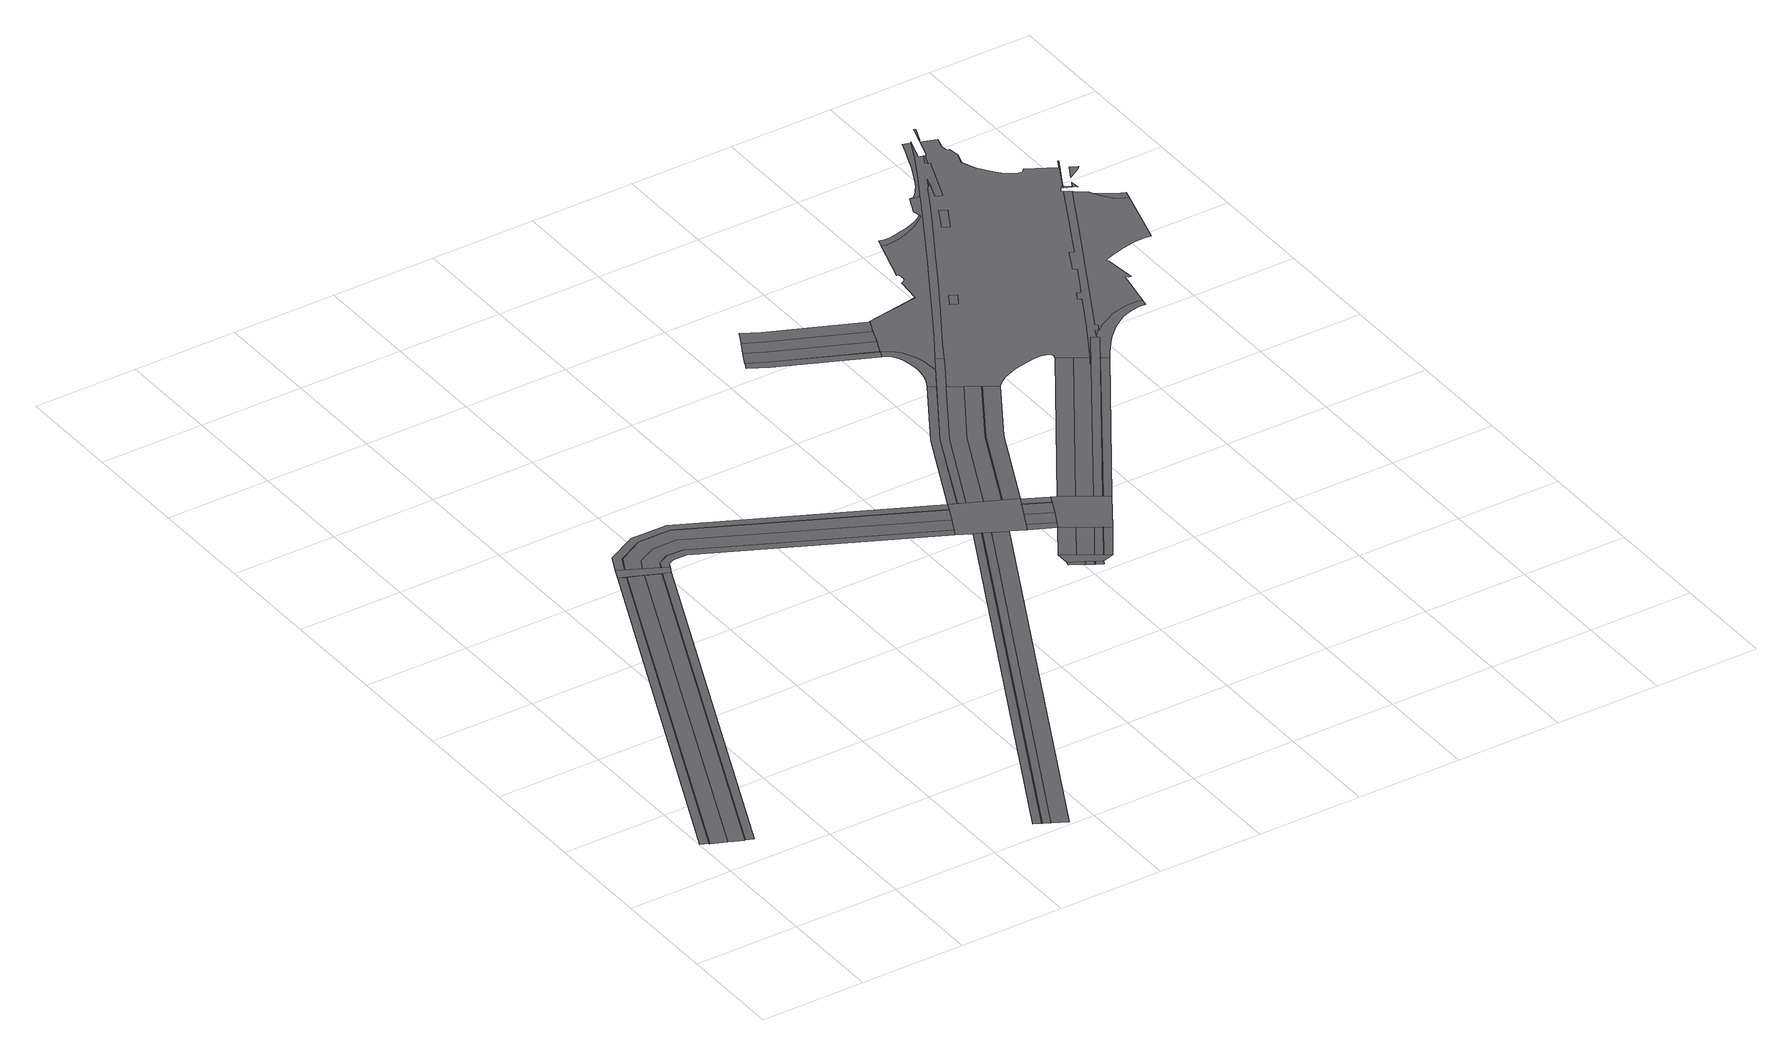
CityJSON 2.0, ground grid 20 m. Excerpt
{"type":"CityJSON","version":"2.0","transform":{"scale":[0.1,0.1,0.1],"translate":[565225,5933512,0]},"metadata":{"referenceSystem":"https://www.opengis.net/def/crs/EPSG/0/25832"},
"CityObjects":{
"road1":{"type":"Road","attributes":{"class":"transportation","function":"road","name":"Herrlichkeit","_createdBy":"webcityeditor","_createdAt":"2026-07-18T00:00:00.000Z","_osmWayIds":["166506063"],"_osm2streetsLaneCount":6,"_highwayType":"residential","_osmTags":{"highway":"residential","name":"Herrlichkeit","layer":"0"},"_verticalProfile":{"placement":"surface","source":"osm_tags","elevationM":0,"osmLayer":0}},"geometry":[{"type":"MultiSurface","lod":"2","boundaries":[[[0,1,2,3]],[[4,5,1,0]],[[6,7,5,4]],[[8,9,7,6]],[[10,11,9,8]],[[12,13,11,10]]],"semantics":{"surfaces":[{"type":"TrafficArea","function":"sidewalk","trafficDirection":"backward","transportationUsage":"sidewalk","surfaceMaterial":"asphalt","maxspeed":50,"verticalPlacement":"surface","roadElevation":0,"source":"osm2streets","sourceType":"Sidewalk","sourceSurfaceIndex":0,"osm2streetsLaneIndex":0,"osmWayIds":["166506063"],"allowedModes":["pedestrian"]},{"type":"AuxiliaryTrafficArea","function":"median","trafficDirection":"backward","transportationUsage":"median","surfaceMaterial":"asphalt","maxspeed":50,"verticalPlacement":"surface","roadElevation":0,"source":"osm2streets","sourceType":"Buffer(Curb)","sourceSurfaceIndex":1,"osm2streetsLaneIndex":1,"osmWayIds":["166506063"],"osm2streetsPropertiesJson":"{\"allowed_turns\":[],\"direction\":\"Backward\",\"index\":1,\"layer\":0,\"osm_way_ids\":[166506063],\"road\":813,\"speed_limit\":\"Some(Speed(13.8889))\",\"type\":\"Buffer(Curb)\",\"width\":0.1}"},{"type":"TrafficArea","function":"driving_lane","trafficDirection":"backward","transportationUsage":"car_lane","surfaceMaterial":"asphalt","maxspeed":50,"verticalPlacement":"surface","roadElevation":0,"source":"osm2streets","sourceType":"Driving","sourceSurfaceIndex":2,"osm2streetsLaneIndex":2,"osmWayIds":["166506063"],"allowedModes":["car"]},{"type":"TrafficArea","function":"driving_lane","trafficDirection":"forward","transportationUsage":"car_lane","surfaceMaterial":"asphalt","maxspeed":50,"verticalPlacement":"surface","roadElevation":0,"source":"osm2streets","sourceType":"Driving","sourceSurfaceIndex":3,"osm2streetsLaneIndex":3,"osmWayIds":["166506063"],"allowedModes":["car"]},{"type":"AuxiliaryTrafficArea","function":"median","trafficDirection":"forward","transportationUsage":"median","surfaceMaterial":"asphalt","maxspeed":50,"verticalPlacement":"surface","roadElevation":0,"source":"osm2streets","sourceType":"Buffer(Curb)","sourceSurfaceIndex":4,"osm2streetsLaneIndex":4,"osmWayIds":["166506063"],"osm2streetsPropertiesJson":"{\"allowed_turns\":[],\"direction\":\"Forward\",\"index\":4,\"layer\":0,\"osm_way_ids\":[166506063],\"road\":813,\"speed_limit\":\"Some(Speed(13.8889))\",\"type\":\"Buffer(Curb)\",\"width\":0.1}"},{"type":"TrafficArea","function":"sidewalk","trafficDirection":"forward","transportationUsage":"sidewalk","surfaceMaterial":"asphalt","maxspeed":50,"verticalPlacement":"surface","roadElevation":0,"source":"osm2streets","sourceType":"Sidewalk","sourceSurfaceIndex":5,"osm2streetsLaneIndex":5,"osmWayIds":["166506063"],"allowedModes":["pedestrian"]}],"values":[0,1,2,3,4,5]}}]},
"road2":{"type":"Road","attributes":{"class":"transportation","name":"Intersection 803","_createdBy":"webcityeditor","_createdAt":"2026-07-18T00:00:00.000Z","_connectedOsm2streetsRoadIds":["814","813"],"_osmNodeIds":["1779483151"],"_intersectionControl":"Signed","_verticalProfile":{"placement":"surface","source":"osm_tags","elevationM":0,"osmLayer":0}},"geometry":[{"type":"MultiSurface","lod":"2","boundaries":[[[13,14,15,2]]],"semantics":{"surfaces":[{"type":"TrafficArea","function":"intersection","transportationUsage":"intersection","surfaceMaterial":"asphalt","source":"osm2streets","sourceType":"Intersection","connectedRoadIds":["814","813"],"osmNodeIds":["1779483151"]}],"values":[0]}}]},
"road3":{"type":"Road","attributes":{"class":"transportation","function":"road","name":"Rödingsmarkt","_createdBy":"webcityeditor","_createdAt":"2026-07-18T00:00:00.000Z","_osmWayIds":["32981087"],"_osm2streetsLaneCount":4,"_highwayType":"secondary","_osmTags":{"highway":"secondary","name":"Rödingsmarkt","layer":"0"},"_verticalProfile":{"placement":"surface","source":"osm_tags","elevationM":0,"osmLayer":0}},"geometry":[{"type":"MultiSurface","lod":"2","boundaries":[[[16,17,18,19]],[[20,21,17,16]],[[22,23,21,20]],[[24,25,23,22]]],"semantics":{"surfaces":[{"type":"TrafficArea","function":"driving_lane","trafficDirection":"forward","transportationUsage":"car_lane","surfaceMaterial":"asphalt","maxspeed":50,"verticalPlacement":"surface","roadElevation":0,"source":"osm2streets","sourceType":"Driving","sourceSurfaceIndex":0,"osm2streetsLaneIndex":0,"osmWayIds":["32981087"],"allowedModes":["car"]},{"type":"TrafficArea","function":"bike_lane","trafficDirection":"forward","transportationUsage":"bike_lane","surfaceMaterial":"asphalt","maxspeed":50,"verticalPlacement":"surface","roadElevation":0,"source":"osm2streets","sourceType":"Biking","sourceSurfaceIndex":1,"osm2streetsLaneIndex":1,"osmWayIds":["32981087"],"allowedModes":["bicycle"]},{"type":"AuxiliaryTrafficArea","function":"median","trafficDirection":"forward","transportationUsage":"median","surfaceMaterial":"asphalt","maxspeed":50,"verticalPlacement":"surface","roadElevation":0,"source":"osm2streets","sourceType":"Buffer(Curb)","sourceSurfaceIndex":2,"osm2streetsLaneIndex":2,"osmWayIds":["32981087"],"osm2streetsPropertiesJson":"{\"allowed_turns\":[],\"direction\":\"Forward\",\"index\":2,\"layer\":0,\"osm_way_ids\":[32981087],\"road\":422,\"speed_limit\":\"Some(Speed(13.8889))\",\"type\":\"Buffer(Curb)\",\"width\":0.1}"},{"type":"TrafficArea","function":"sidewalk","trafficDirection":"forward","transportationUsage":"sidewalk","surfaceMaterial":"paving_stones","maxspeed":50,"verticalPlacement":"surface","roadElevation":0,"source":"osm2streets","sourceType":"Sidewalk","sourceSurfaceIndex":3,"osm2streetsLaneIndex":3,"osmWayIds":["32981087"],"allowedModes":["pedestrian"]}],"values":[0,1,2,3]}}]},
"road4":{"type":"Road","attributes":{"class":"transportation","function":"road","name":"Herrlichkeit","_createdBy":"webcityeditor","_createdAt":"2026-07-18T00:00:00.000Z","_osmWayIds":["166506065"],"_osm2streetsLaneCount":6,"_highwayType":"residential","_osmTags":{"highway":"residential","name":"Herrlichkeit","layer":"0"},"_verticalProfile":{"placement":"surface","source":"osm_tags","elevationM":0,"osmLayer":0}},"geometry":[{"type":"MultiSurface","lod":"2","boundaries":[[[26,27,28,29,30,31,32,33,34,15]],[[35,36,37,38,39,30,29,28,27,26]],[[40,41,42,43,44,39,38,37,36,35]],[[45,46,47,48,49,44,43,42,41,40]],[[50,46,51,52,53,49,48,47,46,45]],[[14,54,55,56,57,53,52,51,46,50]]],"semantics":{"surfaces":[{"type":"TrafficArea","function":"sidewalk","trafficDirection":"backward","transportationUsage":"sidewalk","surfaceMaterial":"paving_stones","maxspeed":50,"verticalPlacement":"surface","roadElevation":0,"source":"osm2streets","sourceType":"Sidewalk","sourceSurfaceIndex":0,"osm2streetsLaneIndex":0,"osmWayIds":["166506065"],"allowedModes":["pedestrian"]},{"type":"AuxiliaryTrafficArea","function":"median","trafficDirection":"backward","transportationUsage":"median","surfaceMaterial":"asphalt","maxspeed":50,"verticalPlacement":"surface","roadElevation":0,"source":"osm2streets","sourceType":"Buffer(Curb)","sourceSurfaceIndex":1,"osm2streetsLaneIndex":1,"osmWayIds":["166506065"],"osm2streetsPropertiesJson":"{\"allowed_turns\":[],\"direction\":\"Backward\",\"index\":1,\"layer\":0,\"osm_way_ids\":[166506065],\"road\":814,\"speed_limit\":\"Some(Speed(13.8889))\",\"type\":\"Buffer(Curb)\",\"width\":0.1}"},{"type":"TrafficArea","function":"driving_lane","trafficDirection":"backward","transportationUsage":"car_lane","surfaceMaterial":"asphalt","maxspeed":50,"verticalPlacement":"surface","roadElevation":0,"source":"osm2streets","sourceType":"Driving","sourceSurfaceIndex":2,"osm2streetsLaneIndex":2,"osmWayIds":["166506065"],"allowedModes":["car"]},{"type":"TrafficArea","function":"driving_lane","trafficDirection":"forward","transportationUsage":"car_lane","surfaceMaterial":"asphalt","maxspeed":50,"verticalPlacement":"surface","roadElevation":0,"source":"osm2streets","sourceType":"Driving","sourceSurfaceIndex":3,"osm2streetsLaneIndex":3,"osmWayIds":["166506065"],"allowedModes":["car"]},{"type":"AuxiliaryTrafficArea","function":"median","trafficDirection":"forward","transportationUsage":"median","surfaceMaterial":"asphalt","maxspeed":50,"verticalPlacement":"surface","roadElevation":0,"source":"osm2streets","sourceType":"Buffer(Curb)","sourceSurfaceIndex":4,"osm2streetsLaneIndex":4,"osmWayIds":["166506065"],"osm2streetsPropertiesJson":"{\"allowed_turns\":[],\"direction\":\"Forward\",\"index\":4,\"layer\":0,\"osm_way_ids\":[166506065],\"road\":814,\"speed_limit\":\"Some(Speed(13.8889))\",\"type\":\"Buffer(Curb)\",\"width\":0.1}"},{"type":"TrafficArea","function":"sidewalk","trafficDirection":"forward","transportationUsage":"sidewalk","surfaceMaterial":"paving_stones","maxspeed":50,"verticalPlacement":"surface","roadElevation":0,"source":"osm2streets","sourceType":"Sidewalk","sourceSurfaceIndex":5,"osm2streetsLaneIndex":5,"osmWayIds":["166506065"],"allowedModes":["pedestrian"]}],"values":[0,1,2,3,4,5]}}]},
"road5":{"type":"Road","attributes":{"class":"transportation","function":"road","name":"Rödingsmarkt","_createdBy":"webcityeditor","_createdAt":"2026-07-18T00:00:00.000Z","_osmWayIds":["695691349"],"_osm2streetsLaneCount":4,"_highwayType":"secondary","_osmTags":{"highway":"secondary","name":"Rödingsmarkt","layer":"0"},"_verticalProfile":{"placement":"surface","source":"osm_tags","elevationM":0,"osmLayer":0}},"geometry":[{"type":"MultiSurface","lod":"2","boundaries":[[[58,59,60,61]],[[62,63,59,58]],[[64,65,63,62]],[[66,67,65,64]]],"semantics":{"surfaces":[{"type":"TrafficArea","function":"driving_lane","trafficDirection":"forward","transportationUsage":"car_lane","surfaceMaterial":"asphalt","maxspeed":50,"verticalPlacement":"surface","roadElevation":0,"source":"osm2streets","sourceType":"Driving","sourceSurfaceIndex":0,"osm2streetsLaneIndex":0,"osmWayIds":["695691349"],"allowedModes":["car"]},{"type":"TrafficArea","function":"bike_lane","trafficDirection":"forward","transportationUsage":"bike_lane","surfaceMaterial":"asphalt","maxspeed":50,"verticalPlacement":"surface","roadElevation":0,"source":"osm2streets","sourceType":"Biking","sourceSurfaceIndex":1,"osm2streetsLaneIndex":1,"osmWayIds":["695691349"],"allowedModes":["bicycle"]},{"type":"AuxiliaryTrafficArea","function":"median","trafficDirection":"forward","transportationUsage":"median","surfaceMaterial":"asphalt","maxspeed":50,"verticalPlacement":"surface","roadElevation":0,"source":"osm2streets","sourceType":"Buffer(Curb)","sourceSurfaceIndex":2,"osm2streetsLaneIndex":2,"osmWayIds":["695691349"],"osm2streetsPropertiesJson":"{\"allowed_turns\":[],\"direction\":\"Forward\",\"index\":2,\"layer\":0,\"osm_way_ids\":[695691349],\"road\":1247,\"speed_limit\":\"Some(Speed(13.8889))\",\"type\":\"Buffer(Curb)\",\"width\":0.1}"},{"type":"TrafficArea","function":"sidewalk","trafficDirection":"forward","transportationUsage":"sidewalk","surfaceMaterial":"asphalt","maxspeed":50,"verticalPlacement":"surface","roadElevation":0,"source":"osm2streets","sourceType":"Sidewalk","sourceSurfaceIndex":3,"osm2streetsLaneIndex":3,"osmWayIds":["695691349"],"allowedModes":["pedestrian"]}],"values":[0,1,2,3]}}]},
"road6":{"type":"Road","attributes":{"class":"transportation","name":"Intersection 53","_createdBy":"webcityeditor","_createdAt":"2026-07-18T00:00:00.000Z","_connectedOsm2streetsRoadIds":["814","50","478","422"],"_osmNodeIds":["243180247"],"_intersectionControl":"Signed","_verticalProfile":{"placement":"surface","source":"osm_tags","elevationM":0,"osmLayer":0}},"geometry":[{"type":"MultiSurface","lod":"2","boundaries":[[[24,19,68,69,70,71,31,57]]],"semantics":{"surfaces":[{"type":"TrafficArea","function":"intersection","transportationUsage":"intersection","surfaceMaterial":"asphalt","source":"osm2streets","sourceType":"Intersection","connectedRoadIds":["814","50","478","422"],"osmNodeIds":["243180247"]}],"values":[0]}}]},
"road7":{"type":"Road","attributes":{"class":"transportation","name":"Intersection 1077","_createdBy":"webcityeditor","_createdAt":"2026-07-18T00:00:00.000Z","_connectedOsm2streetsRoadIds":["1111","1247"],"_osmNodeIds":["5679482150"],"_intersectionControl":"Signed","_verticalProfile":{"placement":"surface","source":"osm_tags","elevationM":0,"osmLayer":0}},"geometry":[{"type":"MultiSurface","lod":"2","boundaries":[[[72,60,67,73]]],"semantics":{"surfaces":[{"type":"TrafficArea","function":"intersection","transportationUsage":"intersection","surfaceMaterial":"asphalt","source":"osm2streets","sourceType":"Connection","connectedRoadIds":["1111","1247"],"osmNodeIds":["5679482150"]}],"values":[0]}}]},
"road8":{"type":"Road","attributes":{"class":"transportation","function":"road","name":"Rödingsmarkt","_createdBy":"webcityeditor","_createdAt":"2026-07-18T00:00:00.000Z","_osmWayIds":["596083279"],"_osm2streetsLaneCount":5,"_highwayType":"secondary","_osmTags":{"highway":"secondary","name":"Rödingsmarkt","layer":"0"},"_verticalProfile":{"placement":"surface","source":"osm_tags","elevationM":0,"osmLayer":0}},"geometry":[{"type":"MultiSurface","lod":"2","boundaries":[[[74,75,76,72]],[[77,78,75,74]],[[79,80,78,77]],[[81,82,80,79]],[[73,83,82,81]]],"semantics":{"surfaces":[{"type":"TrafficArea","function":"driving_lane","trafficDirection":"forward","transportationUsage":"car_lane","surfaceMaterial":"asphalt","maxspeed":50,"verticalPlacement":"surface","roadElevation":0,"source":"osm2streets","sourceType":"Driving","sourceSurfaceIndex":0,"osm2streetsLaneIndex":0,"osmWayIds":["596083279"],"allowedModes":["car"]},{"type":"TrafficArea","function":"driving_lane","trafficDirection":"forward","transportationUsage":"car_lane","surfaceMaterial":"asphalt","maxspeed":50,"verticalPlacement":"surface","roadElevation":0,"source":"osm2streets","sourceType":"Driving","sourceSurfaceIndex":1,"osm2streetsLaneIndex":1,"osmWayIds":["596083279"],"allowedModes":["car"]},{"type":"TrafficArea","function":"bike_lane","trafficDirection":"forward","transportationUsage":"bike_lane","surfaceMaterial":"asphalt","maxspeed":50,"verticalPlacement":"surface","roadElevation":0,"source":"osm2streets","sourceType":"Biking","sourceSurfaceIndex":2,"osm2streetsLaneIndex":2,"osmWayIds":["596083279"],"allowedModes":["bicycle"]},{"type":"AuxiliaryTrafficArea","function":"median","trafficDirection":"forward","transportationUsage":"median","surfaceMaterial":"asphalt","maxspeed":50,"verticalPlacement":"surface","roadElevation":0,"source":"osm2streets","sourceType":"Buffer(Curb)","sourceSurfaceIndex":3,"osm2streetsLaneIndex":3,"osmWayIds":["596083279"],"osm2streetsPropertiesJson":"{\"allowed_turns\":[],\"direction\":\"Forward\",\"index\":3,\"layer\":0,\"osm_way_ids\":[596083279],\"road\":1111,\"speed_limit\":\"Some(Speed(13.8889))\",\"type\":\"Buffer(Curb)\",\"width\":0.1}"},{"type":"TrafficArea","function":"sidewalk","trafficDirection":"forward","transportationUsage":"sidewalk","surfaceMaterial":"asphalt","maxspeed":50,"verticalPlacement":"surface","roadElevation":0,"source":"osm2streets","sourceType":"Sidewalk","sourceSurfaceIndex":4,"osm2streetsLaneIndex":4,"osmWayIds":["596083279"],"allowedModes":["pedestrian"]}],"values":[0,1,2,3,4]}}]},
"road9":{"type":"Road","attributes":{"class":"transportation","function":"road","name":"Herrlichkeit","_createdBy":"webcityeditor","_createdAt":"2026-07-18T00:00:00.000Z","_osmWayIds":["43118573"],"_osm2streetsLaneCount":6,"_highwayType":"residential","_osmTags":{"highway":"residential","name":"Herrlichkeit","layer":"0"},"_verticalProfile":{"placement":"surface","source":"osm_tags","elevationM":0,"osmLayer":0}},"geometry":[{"type":"MultiSurface","lod":"2","boundaries":[[[84,85,86,70]],[[87,88,85,84]],[[89,90,88,87]],[[91,92,90,89]],[[93,92,91]],[[69,76,92,93]]],"semantics":{"surfaces":[{"type":"TrafficArea","function":"sidewalk","trafficDirection":"backward","transportationUsage":"sidewalk","surfaceMaterial":"paving_stones","maxspeed":50,"verticalPlacement":"surface","roadElevation":0,"source":"osm2streets","sourceType":"Sidewalk","sourceSurfaceIndex":0,"osm2streetsLaneIndex":0,"osmWayIds":["43118573"],"allowedModes":["pedestrian"]},{"type":"AuxiliaryTrafficArea","function":"median","trafficDirection":"backward","transportationUsage":"median","surfaceMaterial":"asphalt","maxspeed":50,"verticalPlacement":"surface","roadElevation":0,"source":"osm2streets","sourceType":"Buffer(Curb)","sourceSurfaceIndex":1,"osm2streetsLaneIndex":1,"osmWayIds":["43118573"],"osm2streetsPropertiesJson":"{\"allowed_turns\":[],\"direction\":\"Backward\",\"index\":1,\"layer\":0,\"osm_way_ids\":[43118573],\"road\":478,\"speed_limit\":\"Some(Speed(13.8889))\",\"type\":\"Buffer(Curb)\",\"width\":0.1}"},{"type":"TrafficArea","function":"driving_lane","trafficDirection":"backward","transportationUsage":"car_lane","surfaceMaterial":"asphalt","maxspeed":50,"verticalPlacement":"surface","roadElevation":0,"source":"osm2streets","sourceType":"Driving","sourceSurfaceIndex":2,"osm2streetsLaneIndex":2,"osmWayIds":["43118573"],"allowedModes":["car"]},{"type":"TrafficArea","function":"driving_lane","trafficDirection":"forward","transportationUsage":"car_lane","surfaceMaterial":"asphalt","maxspeed":50,"verticalPlacement":"surface","roadElevation":0,"source":"osm2streets","sourceType":"Driving","sourceSurfaceIndex":3,"osm2streetsLaneIndex":3,"osmWayIds":["43118573"],"allowedModes":["car"]},{"type":"AuxiliaryTrafficArea","function":"median","trafficDirection":"forward","transportationUsage":"median","surfaceMaterial":"asphalt","maxspeed":50,"verticalPlacement":"surface","roadElevation":0,"source":"osm2streets","sourceType":"Buffer(Curb)","sourceSurfaceIndex":4,"osm2streetsLaneIndex":4,"osmWayIds":["43118573"],"osm2streetsPropertiesJson":"{\"allowed_turns\":[],\"direction\":\"Forward\",\"index\":4,\"layer\":0,\"osm_way_ids\":[43118573],\"road\":478,\"speed_limit\":\"Some(Speed(13.8889))\",\"type\":\"Buffer(Curb)\",\"width\":0.1}"},{"type":"TrafficArea","function":"sidewalk","trafficDirection":"forward","transportationUsage":"sidewalk","surfaceMaterial":"paving_stones","maxspeed":50,"verticalPlacement":"surface","roadElevation":0,"source":"osm2streets","sourceType":"Sidewalk","sourceSurfaceIndex":5,"osm2streetsLaneIndex":5,"osmWayIds":["43118573"],"allowedModes":["pedestrian"]}],"values":[0,1,2,3,4,5]}}]},
"road10":{"type":"Road","attributes":{"class":"transportation","name":"Intersection 489","_createdBy":"webcityeditor","_createdAt":"2026-07-18T00:00:00.000Z","_connectedOsm2streetsRoadIds":["478","477","1111"],"_osmNodeIds":["540212336"],"_intersectionControl":"Signed","_verticalProfile":{"placement":"surface","source":"osm_tags","elevationM":0,"osmLayer":0}},"geometry":[{"type":"MultiSurface","lod":"2","boundaries":[[[83,94,95,86,76]]],"semantics":{"surfaces":[{"type":"TrafficArea","function":"intersection","transportationUsage":"intersection","surfaceMaterial":"asphalt","source":"osm2streets","sourceType":"Intersection","connectedRoadIds":["478","477","1111"],"osmNodeIds":["540212336"]}],"values":[0]}}]},
"road11":{"type":"Road","attributes":{"class":"transportation","function":"road","name":"Rödingsmarkt","_createdBy":"webcityeditor","_createdAt":"2026-07-18T00:00:00.000Z","_osmWayIds":["8060333"],"_osm2streetsLaneCount":7,"_highwayType":"secondary","_osmTags":{"highway":"secondary","name":"Rödingsmarkt","layer":"0"},"_verticalProfile":{"placement":"surface","source":"osm_tags","elevationM":0,"osmLayer":0},"_roadGeometryMode":"generated","_junctionBaseSurfaces":[{"id":"hh-road-r00-c00-osm2streets-road-50-surface-0","roadId":"hh-road-r00-c00-osm2streets-road-50","sectionId":"hh-road-r00-c00-osm2streets-road-50-section-1","bandId":"osm2streets-parking-279-0","surfaceIndex":0,"surfaceType":"TrafficArea","function":"parking_lane","vertical":{"placement":"surface","source":"osm_tags","elevationM":0,"osmLayer":0},"geometryMode":"exact","attributes":{"function":"parking_lane","transportationUsage":"parking","trafficDirection":"backward","surfaceMaterial":"asphalt","maxspeed":50,"source":"osm2streets","roadName":"Rödingsmarkt","highwayType":"secondary","sourceType":"Parking(Diagonal)","osm2streetsRoadId":"50","osm2streetsLaneIndex":0,"elevationRangeM":0}},{"id":"hh-road-r00-c00-osm2streets-road-50-surface-1","roadId":"hh-road-r00-c00-osm2streets-road-50","sectionId":"hh-road-r00-c00-osm2streets-road-50-section-1","bandId":"osm2streets-median-280-0","surfaceIndex":1,"surfaceType":"AuxiliaryTrafficArea","function":"median","vertical":{"placement":"surface","source":"osm_tags","elevationM":0,"osmLayer":0},"geometryMode":"exact","attributes":{"function":"median","transportationUsage":"median","trafficDirection":"backward","surfaceMaterial":"asphalt","maxspeed":50,"source":"osm2streets","roadName":"Rödingsmarkt","highwayType":"secondary","sourceType":"Buffer(Curb)","osm2streetsRoadId":"50","osm2streetsLaneIndex":1,"elevationRangeM":0,"osm2streetsPropertiesJson":"{\"allowed_turns\":[],\"direction\":\"Backward\",\"index\":1,\"layer\":0,\"osm_way_ids\":[8060333],\"road\":50,\"speed_limit\":\"Some(Speed(13.8889))\",\"type\":\"Buffer(Curb)\",\"width\":0.1}"}},{"id":"hh-road-r00-c00-osm2streets-road-50-surface-2","roadId":"hh-road-r00-c00-osm2streets-road-50","sectionId":"hh-road-r00-c00-osm2streets-road-50-section-1","bandId":"osm2streets-car_lane-281-0","surfaceIndex":2,"surfaceType":"TrafficArea","function":"driving_lane","vertical":{"placement":"surface","source":"osm_tags","elevationM":0,"osmLayer":0},"geometryMode":"exact","attributes":{"function":"driving_lane","transportationUsage":"car_lane","trafficDirection":"forward","surfaceMaterial":"asphalt","maxspeed":50,"source":"osm2streets","roadName":"Rödingsmarkt","highwayType":"secondary","sourceType":"Driving","osm2streetsRoadId":"50","osm2streetsLaneIndex":2,"elevationRangeM":0}},{"id":"hh-road-r00-c00-osm2streets-road-50-surface-3","roadId":"hh-road-r00-c00-osm2streets-road-50","sectionId":"hh-road-r00-c00-osm2streets-road-50-section-1","bandId":"osm2streets-car_lane-282-0","surfaceIndex":3,"surfaceType":"TrafficArea","function":"driving_lane","vertical":{"placement":"surface","source":"osm_tags","elevationM":0,"osmLayer":0},"geometryMode":"exact","attributes":{"function":"driving_lane","transportationUsage":"car_lane","trafficDirection":"forward","surfaceMaterial":"asphalt","maxspeed":50,"source":"osm2streets","roadName":"Rödingsmarkt","highwayType":"secondary","sourceType":"Driving","osm2streetsRoadId":"50","osm2streetsLaneIndex":3,"elevationRangeM":0}},{"id":"hh-road-r00-c00-osm2streets-road-50-surface-4","roadId":"hh-road-r00-c00-osm2streets-road-50","sectionId":"hh-road-r00-c00-osm2streets-road-50-section-1","bandId":"osm2streets-bike_lane-283-0","surfaceIndex":4,"surfaceType":"TrafficArea","function":"bike_lane","vertical":{"placement":"surface","source":"osm_tags","elevationM":0,"osmLayer":0},"geometryMode":"exact","attributes":{"function":"bike_lane","transportationUsage":"bike_lane","trafficDirection":"forward","surfaceMaterial":"asphalt","maxspeed":50,"source":"osm2streets","roadName":"Rödingsmarkt","highwayType":"secondary","sourceType":"Biking","osm2streetsRoadId":"50","osm2streetsLaneIndex":4,"elevationRangeM":0}},{"id":"hh-road-r00-c00-osm2streets-road-50-surface-5","roadId":"hh-road-r00-c00-osm2streets-road-50","sectionId":"hh-road-r00-c00-osm2streets-road-50-section-1","bandId":"osm2streets-median-284-0","surfaceIndex":5,"surfaceType":"AuxiliaryTrafficArea","function":"median","vertical":{"placement":"surface","source":"osm_tags","elevationM":0,"osmLayer":0},"geometryMode":"exact","attributes":{"function":"median","transportationUsage":"median","trafficDirection":"forward","surfaceMaterial":"asphalt","maxspeed":50,"source":"osm2streets","roadName":"Rödingsmarkt","highwayType":"secondary","sourceType":"Buffer(Curb)","osm2streetsRoadId":"50","osm2streetsLaneIndex":5,"elevationRangeM":0,"osm2streetsPropertiesJson":"{\"allowed_turns\":[],\"direction\":\"Forward\",\"index\":5,\"layer\":0,\"osm_way_ids\":[8060333],\"road\":50,\"speed_limit\":\"Some(Speed(13.8889))\",\"type\":\"Buffer(Curb)\",\"width\":0.1}"}},{"id":"hh-road-r00-c00-osm2streets-road-50-surface-6","roadId":"hh-road-r00-c00-osm2streets-road-50","sectionId":"hh-road-r00-c00-osm2streets-road-50-section-1","bandId":"osm2streets-sidewalk-285-0","surfaceIndex":6,"surfaceType":"TrafficArea","function":"sidewalk","vertical":{"placement":"surface","source":"osm_tags","elevationM":0,"osmLayer":0},"geometryMode":"exact","attributes":{"function":"sidewalk","transportationUsage":"sidewalk","trafficDirection":"forward","surfaceMaterial":"paving_stones","maxspeed":50,"source":"osm2streets","roadName":"Rödingsmarkt","highwayType":"secondary","sourceType":"Sidewalk","osm2streetsRoadId":"50","osm2streetsLaneIndex":6,"elevationRangeM":0}}],"_roadLayout":{"id":"hh-road-r00-c00-osm2streets-road-50","name":"Rödingsmarkt","source":"osm","sourceOsmWayId":"8060333","vertical":{"placement":"surface","source":"osm_tags","elevationM":0,"osmLayer":0},"userVerified":false,"sections":[{"id":"hh-road-r00-c00-osm2streets-road-50-section-1","maxspeedKmh":50}]}},"geometry":[{"type":"MultiSurface","lod":"2","boundaries":[[[96,71,97,98,99,100]],[[101,96,100,99,102,103]],[[104,101,103,102,105,106]],[[107,104,106,105,108,109]],[[110,107,109,111,112,113]],[[114,110,113,115,116,117]],[[31,114,117,116,118,119]]],"semantics":{"surfaces":[{"type":"TrafficArea","function":"parking_lane","trafficDirection":"backward","transportationUsage":"parking","surfaceMaterial":"asphalt","maxspeed":50,"verticalPlacement":"surface","roadElevation":0,"source":"osm2streets","sourceType":"Parking(Diagonal)","sourceSurfaceIndex":0,"osm2streetsLaneIndex":0,"osmWayIds":["8060333"],"allowedModes":["car"]},{"type":"AuxiliaryTrafficArea","function":"median","trafficDirection":"backward","transportationUsage":"median","surfaceMaterial":"asphalt","maxspeed":50,"verticalPlacement":"surface","roadElevation":0,"source":"osm2streets","sourceType":"Buffer(Curb)","sourceSurfaceIndex":1,"osm2streetsLaneIndex":1,"osmWayIds":["8060333"],"osm2streetsPropertiesJson":"{\"allowed_turns\":[],\"direction\":\"Backward\",\"index\":1,\"layer\":0,\"osm_way_ids\":[8060333],\"road\":50,\"speed_limit\":\"Some(Speed(13.8889))\",\"type\":\"Buffer(Curb)\",\"width\":0.1}"},{"type":"TrafficArea","function":"driving_lane","trafficDirection":"forward","transportationUsage":"car_lane","surfaceMaterial":"asphalt","maxspeed":50,"verticalPlacement":"surface","roadElevation":0,"source":"osm2streets","sourceType":"Driving","sourceSurfaceIndex":2,"osm2streetsLaneIndex":2,"osmWayIds":["8060333"],"allowedModes":["car"]},{"type":"TrafficArea","function":"driving_lane","trafficDirection":"forward","transportationUsage":"car_lane","surfaceMaterial":"asphalt","maxspeed":50,"verticalPlacement":"surface","roadElevation":0,"source":"osm2streets","sourceType":"Driving","sourceSurfaceIndex":3,"osm2streetsLaneIndex":3,"osmWayIds":["8060333"],"allowedModes":["car"]},{"type":"TrafficArea","function":"bike_lane","trafficDirection":"forward","transportationUsage":"bike_lane","surfaceMaterial":"asphalt","maxspeed":50,"verticalPlacement":"surface","roadElevation":0,"source":"osm2streets","sourceType":"Biking","sourceSurfaceIndex":4,"osm2streetsLaneIndex":4,"osmWayIds":["8060333"],"allowedModes":["bicycle"]},{"type":"AuxiliaryTrafficArea","function":"median","trafficDirection":"forward","transportationUsage":"median","surfaceMaterial":"asphalt","maxspeed":50,"verticalPlacement":"surface","roadElevation":0,"source":"osm2streets","sourceType":"Buffer(Curb)","sourceSurfaceIndex":5,"osm2streetsLaneIndex":5,"osmWayIds":["8060333"],"osm2streetsPropertiesJson":"{\"allowed_turns\":[],\"direction\":\"Forward\",\"index\":5,\"layer\":0,\"osm_way_ids\":[8060333],\"road\":50,\"speed_limit\":\"Some(Speed(13.8889))\",\"type\":\"Buffer(Curb)\",\"width\":0.1}"},{"type":"TrafficArea","function":"sidewalk","trafficDirection":"forward","transportationUsage":"sidewalk","surfaceMaterial":"paving_stones","maxspeed":50,"verticalPlacement":"surface","roadElevation":0,"source":"osm2streets","sourceType":"Sidewalk","sourceSurfaceIndex":6,"osm2streetsLaneIndex":6,"osmWayIds":["8060333"],"allowedModes":["pedestrian"]}],"values":[0,1,2,3,4,5,6]}}]},
"road12":{"type":"Road","attributes":{"class":"transportation","function":"road","name":"Ludwig-Erhard-Straße","_createdBy":"webcityeditor","_createdAt":"2026-07-18T00:00:00.000Z","_osmWayIds":["22672043"],"_osm2streetsLaneCount":5,"_highwayType":"primary","_osmTags":{"highway":"primary","name":"Ludwig-Erhard-Straße","layer":"0"},"_verticalProfile":{"placement":"surface","source":"osm_tags","elevationM":0,"osmLayer":0},"_roadGeometryMode":"generated","_junctionBaseSurfaces":[{"id":"hh-road-r00-c00-osm2streets-road-187-surface-0","roadId":"hh-road-r00-c00-osm2streets-road-187","sectionId":"hh-road-r00-c00-osm2streets-road-187-section-1","bandId":"osm2streets-car_lane-960-0","surfaceIndex":0,"surfaceType":"TrafficArea","function":"driving_lane","vertical":{"placement":"surface","source":"osm_tags","elevationM":0,"osmLayer":0},"geometryMode":"exact","attributes":{"function":"driving_lane","transportationUsage":"car_lane","trafficDirection":"forward","surfaceMaterial":"asphalt","maxspeed":50,"source":"osm2streets","roadName":"Ludwig-Erhard-Straße","highwayType":"primary","sourceType":"Driving","osm2streetsRoadId":"187","osm2streetsLaneIndex":0,"elevationRangeM":0}},{"id":"hh-road-r00-c00-osm2streets-road-187-surface-1","roadId":"hh-road-r00-c00-osm2streets-road-187","sectionId":"hh-road-r00-c00-osm2streets-road-187-section-1","bandId":"osm2streets-car_lane-961-0","surfaceIndex":1,"surfaceType":"TrafficArea","function":"driving_lane","vertical":{"placement":"surface","source":"osm_tags","elevationM":0,"osmLayer":0},"geometryMode":"exact","attributes":{"function":"driving_lane","transportationUsage":"car_lane","trafficDirection":"forward","surfaceMaterial":"asphalt","maxspeed":50,"source":"osm2streets","roadName":"Ludwig-Erhard-Straße","highwayType":"primary","sourceType":"Driving","osm2streetsRoadId":"187","osm2streetsLaneIndex":1,"elevationRangeM":0}},{"id":"hh-road-r00-c00-osm2streets-road-187-surface-2","roadId":"hh-road-r00-c00-osm2streets-road-187","sectionId":"hh-road-r00-c00-osm2streets-road-187-section-1","bandId":"osm2streets-car_lane-962-0","surfaceIndex":2,"surfaceType":"TrafficArea","function":"driving_lane","vertical":{"placement":"surface","source":"osm_tags","elevationM":0,"osmLayer":0},"geometryMode":"exact","attributes":{"function":"driving_lane","transportationUsage":"car_lane","trafficDirection":"forward","surfaceMaterial":"asphalt","maxspeed":50,"source":"osm2streets","roadName":"Ludwig-Erhard-Straße","highwayType":"primary","sourceType":"Driving","osm2streetsRoadId":"187","osm2streetsLaneIndex":2,"elevationRangeM":0}},{"id":"hh-road-r00-c00-osm2streets-road-187-surface-3","roadId":"hh-road-r00-c00-osm2streets-road-187","sectionId":"hh-road-r00-c00-osm2streets-road-187-section-1","bandId":"osm2streets-median-963-0","surfaceIndex":3,"surfaceType":"AuxiliaryTrafficArea","function":"median","vertical":{"placement":"surface","source":"osm_tags","elevationM":0,"osmLayer":0},"geometryMode":"exact","attributes":{"function":"median","transportationUsage":"median","trafficDirection":"forward","surfaceMaterial":"asphalt","maxspeed":50,"source":"osm2streets","roadName":"Ludwig-Erhard-Straße","highwayType":"primary","sourceType":"Buffer(Curb)","osm2streetsRoadId":"187","osm2streetsLaneIndex":3,"elevationRangeM":0,"osm2streetsPropertiesJson":"{\"allowed_turns\":[],\"direction\":\"Forward\",\"index\":3,\"layer\":0,\"osm_way_ids\":[22672043],\"road\":187,\"speed_limit\":\"Some(Speed(13.8889))\",\"type\":\"Buffer(Curb)\",\"width\":0.1}"}},{"id":"hh-road-r00-c00-osm2streets-road-187-surface-4","roadId":"hh-road-r00-c00-osm2streets-road-187","sectionId":"hh-road-r00-c00-osm2streets-road-187-section-1","bandId":"osm2streets-sidewalk-964-0","surfaceIndex":4,"surfaceType":"TrafficArea","function":"sidewalk","vertical":{"placement":"surface","source":"osm_tags","elevationM":0,"osmLayer":0},"geometryMode":"exact","attributes":{"function":"sidewalk","transportationUsage":"sidewalk","trafficDirection":"forward","surfaceMaterial":"asphalt","maxspeed":50,"source":"osm2streets","roadName":"Ludwig-Erhard-Straße","highwayType":"primary","sourceType":"Sidewalk","osm2streetsRoadId":"187","osm2streetsLaneIndex":4,"elevationRangeM":0}}],"_roadLayout":{"id":"hh-road-r00-c00-osm2streets-road-187","name":"Ludwig-Erhard-Straße","source":"osm","sourceOsmWayId":"22672043","vertical":{"placement":"surface","source":"osm_tags","elevationM":0,"osmLayer":0},"userVerified":false,"sections":[{"id":"hh-road-r00-c00-osm2streets-road-187-section-1","maxspeedKmh":50}]}},"geometry":[{"type":"MultiSurface","lod":"2","boundaries":[[[120,121,122,123,124,125,126]],[[127,128,129,122,121,120]],[[130,131,132,129,128,127]],[[133,134,135,132,131,130]],[[136,137,138,135,134,133]]],"semantics":{"surfaces":[{"type":"TrafficArea","function":"driving_lane","trafficDirection":"forward","transportationUsage":"car_lane","surfaceMaterial":"asphalt","maxspeed":50,"verticalPlacement":"surface","roadElevation":0,"source":"osm2streets","sourceType":"Driving","sourceSurfaceIndex":0,"osm2streetsLaneIndex":0,"osmWayIds":["22672043"],"allowedModes":["car"]},{"type":"TrafficArea","function":"driving_lane","trafficDirection":"forward","transportationUsage":"car_lane","surfaceMaterial":"asphalt","maxspeed":50,"verticalPlacement":"surface","roadElevation":0,"source":"osm2streets","sourceType":"Driving","sourceSurfaceIndex":1,"osm2streetsLaneIndex":1,"osmWayIds":["22672043"],"allowedModes":["car"]},{"type":"TrafficArea","function":"driving_lane","trafficDirection":"forward","transportationUsage":"car_lane","surfaceMaterial":"asphalt","maxspeed":50,"verticalPlacement":"surface","roadElevation":0,"source":"osm2streets","sourceType":"Driving","sourceSurfaceIndex":2,"osm2streetsLaneIndex":2,"osmWayIds":["22672043"],"allowedModes":["car"]},{"type":"AuxiliaryTrafficArea","function":"median","trafficDirection":"forward","transportationUsage":"median","surfaceMaterial":"asphalt","maxspeed":50,"verticalPlacement":"surface","roadElevation":0,"source":"osm2streets","sourceType":"Buffer(Curb)","sourceSurfaceIndex":3,"osm2streetsLaneIndex":3,"osmWayIds":["22672043"],"osm2streetsPropertiesJson":"{\"allowed_turns\":[],\"direction\":\"Forward\",\"index\":3,\"layer\":0,\"osm_way_ids\":[22672043],\"road\":187,\"speed_limit\":\"Some(Speed(13.8889))\",\"type\":\"Buffer(Curb)\",\"width\":0.1}"},{"type":"TrafficArea","function":"sidewalk","trafficDirection":"forward","transportationUsage":"sidewalk","surfaceMaterial":"asphalt","maxspeed":50,"verticalPlacement":"surface","roadElevation":0,"source":"osm2streets","sourceType":"Sidewalk","sourceSurfaceIndex":4,"osm2streetsLaneIndex":4,"osmWayIds":["22672043"],"allowedModes":["pedestrian"]}],"values":[0,1,2,3,4]}}]},
"road13":{"type":"Road","attributes":{"class":"transportation","function":"road","name":"Rödingsmarkt","_createdBy":"webcityeditor","_createdAt":"2026-07-18T00:00:00.000Z","_osmWayIds":["43118572"],"_osm2streetsLaneCount":5,"_highwayType":"secondary","_osmTags":{"highway":"secondary","name":"Rödingsmarkt","layer":"0"},"_verticalProfile":{"placement":"surface","source":"osm_tags","elevationM":0,"osmLayer":0},"_roadGeometryMode":"generated","_junctionBaseSurfaces":[{"id":"hh-road-r00-c00-osm2streets-road-477-surface-0","roadId":"hh-road-r00-c00-osm2streets-road-477","sectionId":"hh-road-r00-c00-osm2streets-road-477-section-1","bandId":"osm2streets-car_lane-2140-0","surfaceIndex":0,"surfaceType":"TrafficArea","function":"driving_lane","vertical":{"placement":"surface","source":"osm_tags","elevationM":0,"osmLayer":0},"geometryMode":"exact","attributes":{"function":"driving_lane","transportationUsage":"car_lane","trafficDirection":"forward","surfaceMaterial":"asphalt","maxspeed":50,"source":"osm2streets","roadName":"Rödingsmarkt","highwayType":"secondary","sourceType":"Driving","osm2streetsRoadId":"477","osm2streetsLaneIndex":0,"elevationRangeM":0}},{"id":"hh-road-r00-c00-osm2streets-road-477-surface-1","roadId":"hh-road-r00-c00-osm2streets-road-477","sectionId":"hh-road-r00-c00-osm2streets-road-477-section-1","bandId":"osm2streets-car_lane-2141-0","surfaceIndex":1,"surfaceType":"TrafficArea","function":"driving_lane","vertical":{"placement":"surface","source":"osm_tags","elevationM":0,"osmLayer":0},"geometryMode":"exact","attributes":{"function":"driving_lane","transportationUsage":"car_lane","trafficDirection":"forward","surfaceMaterial":"asphalt","maxspeed":50,"source":"osm2streets","roadName":"Rödingsmarkt","highwayType":"secondary","sourceType":"Driving","osm2streetsRoadId":"477","osm2streetsLaneIndex":1,"elevationRangeM":0}},{"id":"hh-road-r00-c00-osm2streets-road-477-surface-2","roadId":"hh-road-r00-c00-osm2streets-road-477","sectionId":"hh-road-r00-c00-osm2streets-road-477-section-1","bandId":"osm2streets-bike_lane-2142-0","surfaceIndex":2,"surfaceType":"TrafficArea","function":"bike_lane","vertical":{"placement":"surface","source":"osm_tags","elevationM":0,"osmLayer":0},"geometryMode":"exact","attributes":{"function":"bike_lane","transportationUsage":"bike_lane","trafficDirection":"forward","surfaceMaterial":"asphalt","maxspeed":50,"source":"osm2streets","roadName":"Rödingsmarkt","highwayType":"secondary","sourceType":"Biking","osm2streetsRoadId":"477","osm2streetsLaneIndex":2,"elevationRangeM":0}},{"id":"hh-road-r00-c00-osm2streets-road-477-surface-3","roadId":"hh-road-r00-c00-osm2streets-road-477","sectionId":"hh-road-r00-c00-osm2streets-road-477-section-1","bandId":"osm2streets-median-2143-0","surfaceIndex":3,"surfaceType":"AuxiliaryTrafficArea","function":"median","vertical":{"placement":"surface","source":"osm_tags","elevationM":0,"osmLayer":0},"geometryMode":"exact","attributes":{"function":"median","transportationUsage":"median","trafficDirection":"forward","surfaceMaterial":"asphalt","maxspeed":50,"source":"osm2streets","roadName":"Rödingsmarkt","highwayType":"secondary","sourceType":"Buffer(Curb)","osm2streetsRoadId":"477","osm2streetsLaneIndex":3,"elevationRangeM":0,"osm2streetsPropertiesJson":"{\"allowed_turns\":[],\"direction\":\"Forward\",\"index\":3,\"layer\":0,\"osm_way_ids\":[43118572],\"road\":477,\"speed_limit\":\"Some(Speed(13.8889))\",\"type\":\"Buffer(Curb)\",\"width\":0.1}"}},{"id":"hh-road-r00-c00-osm2streets-road-477-surface-4","roadId":"hh-road-r00-c00-osm2streets-road-477","sectionId":"hh-road-r00-c00-osm2streets-road-477-section-1","bandId":"osm2streets-sidewalk-2144-0","surfaceIndex":4,"surfaceType":"TrafficArea","function":"sidewalk","vertical":{"placement":"surface","source":"osm_tags","elevationM":0,"osmLayer":0},"geometryMode":"exact","attributes":{"function":"sidewalk","transportationUsage":"sidewalk","trafficDirection":"forward","surfaceMaterial":"paving_stones","maxspeed":50,"source":"osm2streets","roadName":"Rödingsmarkt","highwayType":"secondary","sourceType":"Sidewalk","osm2streetsRoadId":"477","osm2streetsLaneIndex":4,"elevationRangeM":0}}],"_roadLayout":{"id":"hh-road-r00-c00-osm2streets-road-477","name":"Rödingsmarkt","source":"osm","sourceOsmWayId":"43118572","vertical":{"placement":"surface","source":"osm_tags","elevationM":0,"osmLayer":0},"userVerified":false,"sections":[{"id":"hh-road-r00-c00-osm2streets-road-477-section-1","maxspeedKmh":50}]}},"geometry":[{"type":"MultiSurface","lod":"2","boundaries":[[[95,139,140,141]],[[139,142,143,144,145,140]],[[142,146,147,148]],[[146,149,150,151]],[[149,94,152,150]]],"semantics":{"surfaces":[{"type":"TrafficArea","function":"driving_lane","trafficDirection":"forward","transportationUsage":"car_lane","surfaceMaterial":"asphalt","maxspeed":50,"verticalPlacement":"surface","roadElevation":0,"source":"osm2streets","sourceType":"Driving","sourceSurfaceIndex":0,"osm2streetsLaneIndex":0,"osmWayIds":["43118572"],"allowedModes":["car"]},{"type":"TrafficArea","function":"driving_lane","trafficDirection":"forward","transportationUsage":"car_lane","surfaceMaterial":"asphalt","maxspeed":50,"verticalPlacement":"surface","roadElevation":0,"source":"osm2streets","sourceType":"Driving","sourceSurfaceIndex":1,"osm2streetsLaneIndex":1,"osmWayIds":["43118572"],"allowedModes":["car"]},{"type":"TrafficArea","function":"bike_lane","trafficDirection":"forward","transportationUsage":"bike_lane","surfaceMaterial":"asphalt","maxspeed":50,"verticalPlacement":"surface","roadElevation":0,"source":"osm2streets","sourceType":"Biking","sourceSurfaceIndex":2,"osm2streetsLaneIndex":2,"osmWayIds":["43118572"],"allowedModes":["bicycle"]},{"type":"AuxiliaryTrafficArea","function":"median","trafficDirection":"forward","transportationUsage":"median","surfaceMaterial":"asphalt","maxspeed":50,"verticalPlacement":"surface","roadElevation":0,"source":"osm2streets","sourceType":"Buffer(Curb)","sourceSurfaceIndex":3,"osm2streetsLaneIndex":3,"osmWayIds":["43118572"],"osm2streetsPropertiesJson":"{\"allowed_turns\":[],\"direction\":\"Forward\",\"index\":3,\"layer\":0,\"osm_way_ids\":[43118572],\"road\":477,\"speed_limit\":\"Some(Speed(13.8889))\",\"type\":\"Buffer(Curb)\",\"width\":0.1}"},{"type":"TrafficArea","function":"sidewalk","trafficDirection":"forward","transportationUsage":"sidewalk","surfaceMaterial":"paving_stones","maxspeed":50,"verticalPlacement":"surface","roadElevation":0,"source":"osm2streets","sourceType":"Sidewalk","sourceSurfaceIndex":4,"osm2streetsLaneIndex":4,"osmWayIds":["43118572"],"allowedModes":["pedestrian"]}],"values":[0,1,2,3,4]}}]},
"road14":{"type":"Road","attributes":{"name":"Intersection 210","_createdBy":"webcityeditor","_createdAt":"2026-07-18T00:00:00.000Z","_connectedOsm2streetsRoadIds":["187","473","856","1697"],"_osmNodeIds":["21765918"],"_intersectionControl":"Signalled","_verticalProfile":{"placement":"surface","source":"osm_tags","elevationM":0,"osmLayer":0},"_roadGeometryMode":"generated","_connectedCityRoadIds":["hh-road-r00-c00-osm2streets-road-1038","hh-road-r00-c00-osm2streets-road-1110","hh-road-r00-c00-osm2streets-road-1680","hh-road-r00-c00-osm2streets-road-187","hh-road-r00-c00-osm2streets-road-337","hh-road-r00-c00-osm2streets-road-441","hh-road-r00-c00-osm2streets-road-456","hh-road-r00-c00-osm2streets-road-469","hh-road-r00-c00-osm2streets-road-471","hh-road-r00-c00-osm2streets-road-477","hh-road-r00-c00-osm2streets-road-481","hh-road-r00-c00-osm2streets-road-50","hh-road-r00-c00-osm2streets-road-807"],"_cityRoadEndpoints":{"hh-road-r00-c00-osm2streets-road-1110":"start","hh-road-r00-c00-osm2streets-road-1680":"end","hh-road-r00-c00-osm2streets-road-471":"start","hh-road-r00-c00-osm2streets-road-481":"end","hh-road-r00-c00-osm2streets-road-807":"end","hh-road-r00-c00-osm2streets-road-187":"end","hh-road-r00-c00-osm2streets-road-337":"start","hh-road-r00-c00-osm2streets-road-1038":"end","hh-road-r00-c00-osm2streets-road-441":"end","hh-road-r00-c00-osm2streets-road-456":"start","hh-road-r00-c00-osm2streets-road-469":"end","hh-road-r00-c00-osm2streets-road-477":"end","hh-road-r00-c00-osm2streets-road-50":"start"},"_junctionCurveFactor":0.333,"_junctionSurfaceMode":"generated","_junctionFootprint":{"source":"generated"},"_junctionMergedFrom":{"junctionIds":["hh-road-r00-c00-osm2streets-intersection-1455","hh-road-r00-c00-osm2streets-intersection-210","hh-road-r00-c00-osm2streets-intersection-361","hh-road-r00-c00-osm2streets-intersection-459","hh-road-r00-c00-osm2streets-intersection-470","hh-road-r00-c00-osm2streets-intersection-471","hh-road-r00-c00-osm2streets-intersection-488","hh-road-r00-c00-osm2streets-intersection-490","hh-road-r00-c00-osm2streets-intersection-52"],"internalRoadIds":["hh-road-r00-c00-osm2streets-road-1669","hh-road-r00-c00-osm2streets-road-1670","hh-road-r00-c00-osm2streets-road-1681","hh-road-r00-c00-osm2streets-road-1682","hh-road-r00-c00-osm2streets-road-1696","hh-road-r00-c00-osm2streets-road-1697","hh-road-r00-c00-osm2streets-road-457","hh-road-r00-c00-osm2streets-road-473","hh-road-r00-c00-osm2streets-road-475","hh-road-r00-c00-osm2streets-road-476","hh-road-r00-c00-osm2streets-road-856"]},"_updatedAt":"2026-09-10T08:41:03.382Z"},"geometry":[{"type":"MultiSurface","lod":"2","boundaries":[[[132,153,154,155,156,157,158,159,160,161,162,163,164,165,166,167,168,169,170,171,172,173,174,175,176,177,178,179,180,181,182,183,184,185,186,187,188,189,190,191,192,193,194,195,196,123]],[[98,197,198,199,200,201,202,203,204,205,206,207,141,145,208,209,210,211,212,213,214,215,216,217,218,219,220,221,222,223,224,225,226,227,228,229,230,231,232,233,234,235,236,237,238,239,240,241,242,243,244,245,246,247,248,249,250,251,252,253,254,255,256,257,258,259,260,261,262,263,264,265,266,267,268,269,270,271,272,111,273,111,108],[274,275,276,277],[278,279,280,281]],[[282,283,284]],[[285,286,287,288,289,290,291,292,293,294,295,296,297,298,299,300,301,302,303,304,305,306,307,308,309,310,311,312,313,314,315,316,317,318,319,320,321,322,323,324,325,326,327]],[[328,329,330,331]],[[332,112,273,111,272,271,270,269,268,267,266,265,333,334,261,260,259,335,336,337,338,339,340,341,168,167,166,165,164,163,162,342]],[[274,277,276,275]],[[144,143,148,343,284,283,327,326,325,324,323,322,321,320,319,318,224,223,222,221,220,219,218,217,216,215,214,213,212,211,210,209,208]],[[278,281,280,279]],[[344,345,346,347]],[[348,349,328,350]],[[227,350,351,352,229,228]],[[138,353,354,355,356,357,358,359,360,361,362,363,118,115,332,342,162,161,160,159,158,157,156,155,154,153,132,123]],[[123,196,195,364]],[[182,181,180,179,178,177,176,175,174,173,365,366,367,368,369,370,371,372,373,374,375]],[[151,152,376,377,378,379,380,381,382,383,384,385,386,387,294,293,292,291,290,289,288,287,286,285,283,282,343,147]],[[171,170,169,341,340,388,389,390,391,392,393,394,395,396,397,398,399,400]],[[264,263,262,334,333]],[[335,258,257,256,337,336]],[[240,239,401,241]],[[249,402,253,252,251,250]],[[300,299,403]],[[404,405,406,407,408,409]],[[410,315,314,313,312,311,411,412,413,414,415]]],"semantics":{"surfaces":[{"type":"TrafficArea","function":"intersection","transportationUsage":"intersection","surfaceMaterial":"asphalt","source":"osm2streets","sourceType":"Driving","connectedRoadIds":["187","473","856","1697"],"osmNodeIds":["21765918"],"allowedModes":["car","bus"]},{"type":"TrafficArea","function":"intersection","transportationUsage":"intersection","surfaceMaterial":"asphalt","sourceType":"Driving","allowedModes":["car","bus"]},{"type":"TrafficArea","function":"intersection","transportationUsage":"intersection","surfaceMaterial":"asphalt","sourceType":"Biking","allowedModes":["bicycle"]},{"type":"TrafficArea","function":"intersection","transportationUsage":"intersection","surfaceMaterial":"paving_stones","sourceType":"Sidewalk","allowedModes":["pedestrian"]}],"values":[0,1,1,1,1,2,2,2,2,2,2,2,3,3,3,3,3,3,3,3,3,3,3,3]}}]}
},
"vertices":[
[16,288,0],[341,1027,0],[328,1033,0],[2,294,0],[17,287,0],[342,1027,0],[45,275,0],[370,1015,0],[72,263,0],[397,1003,0],[73,263,0],[398,1003,0],[87,257,0],[412,997,0],
[420,1012,0],[337,1054,0],
[926,799,0],[528,22,0],[555,8,0],[952,786,0],[912,806,0],[515,28,0],[911,807,0],[514,29,0],[898,813,0],[500,36,0],
[351,1047,0],[366,1077,0],[417,1104,0],[481,1104,0],[904,896,0],[911,910,0],[484,1119,0],[413,1119,0],[354,1088,0],[352,1047,0],[367,1076,0],[417,1103,0],[480,1103,0],[904,895,0],[378,1033,0],[389,1054,0],[425,1073,0],[473,1073,0],[891,868,0],[405,1020,0],[412,1032,0],[432,1043,0],[466,1043,0],[877,841,0],[406,1019,0],[433,1042,0],[466,1042,0],[877,840,0],[424,1021,0],[436,1027,0],[463,1027,0],[870,827,0],
[1004,632,0],[1008,640,0],[982,655,0],[978,647,0],[1017,624,0],[1021,632,0],[1017,623,0],[1022,631,0],[1030,616,0],[1035,624,0],
[953,786,0],[980,773,0],[1021,856,0],[1022,858,0],
[981,681,0],[1057,631,0],
[1006,664,0],[1051,734,0],[1026,750,0],[1031,648,0],[1077,717,0],[1044,640,0],[1089,709,0],[1045,639,0],[1090,709,0],[1103,700,0],
[1014,842,0],[1060,819,0],[1067,833,0],[1014,841,0],[1060,818,0],[1000,814,0],[1047,791,0],[987,787,0],[1033,764,0],[986,787,0],
[1153,778,0],[1077,828,0],
[995,870,0],[1102,1028,0],[1180,1155,0],[1155,1171,0],[1076,1042,0],[994,871,0],[1154,1172,0],[1075,1043,0],[966,884,0],[1129,1188,0],[1048,1057,0],[939,896,0],[1103,1204,0],[1022,1071,0],[926,903,0],[1147,1275,0],[1134,1283,0],[1008,1078,0],[925,903,0],[1091,1212,0],[1090,1213,0],[1008,1079,0],[1077,1221,0],[994,1086,0],
[889,1502,0],[923,1484,0],[1092,1409,0],[1104,1437,0],[1103,1437,0],[936,1511,0],[903,1529,0],[875,1476,0],[910,1457,0],[1081,1381,0],[861,1449,0],[897,1430,0],[1069,1353,0],[861,1448,0],[896,1430,0],[1069,1352,0],[854,1435,0],[890,1416,0],[1063,1338,0],
[1102,811,0],[1328,1157,0],[1303,1174,0],[1127,795,0],[1342,1125,0],[1341,1126,0],[1351,1142,0],[1140,787,0],[1399,1184,0],[1386,1192,0],[1141,786,0],[1366,1132,0],[1365,1133,0],[1379,1124,0],
[1080,1347,0],[1090,1338,0],[1098,1328,0],[1105,1315,0],[1110,1302,0],[1114,1287,0],[1116,1272,0],[1117,1257,0],[1117,1256,0],[1136,1287,0],[1169,1341,0],[1207,1404,0],[1248,1472,0],[1290,1543,0],[1332,1615,0],[1372,1684,0],[1382,1702,0],[1376,1702,0],[1363,1705,0],[1347,1669,0],[1351,1652,0],[1344,1645,0],[1334,1638,0],[1323,1631,0],[1310,1625,0],[1296,1619,0],[1282,1615,0],[1268,1613,0],[1256,1612,0],[1245,1614,0],[1219,1527,0],[1221,1526,0],[1222,1525,0],[1223,1522,0],[1223,1520,0],[1223,1517,0],[1223,1514,0],[1222,1511,0],[1221,1508,0],[1219,1506,0],[1217,1504,0],[1215,1503,0],[1213,1503,0],[1208,1453,0],[1188,1163,0],[1199,1171,0],[1212,1177,0],[1227,1183,0],[1243,1187,0],[1258,1190,0],[1273,1192,0],[1286,1192,0],[1296,1190,0],[1303,1187,0],[1305,1182,0],[1357,1152,0],[1378,1188,0],[1403,1232,0],[1430,1282,0],[1438,1296,0],[1431,1300,0],[1440,1316,0],[1447,1313,0],[1460,1336,0],[1480,1374,0],[1473,1378,0],[1497,1424,0],[1505,1420,0],[1520,1448,0],[1548,1502,0],[1575,1552,0],[1590,1581,0],[1587,1584,0],[1596,1596,0],[1597,1595,0],[1599,1597,0],[1618,1634,0],[1624,1645,0],[1572,1673,0],[1566,1667,0],[1558,1668,0],[1548,1673,0],[1537,1681,0],[1527,1693,0],[1516,1707,0],[1507,1721,0],[1500,1735,0],[1495,1748,0],[1503,1770,0],[1501,1790,0],[1499,1790,0],[1497,1792,0],[1496,1794,0],[1495,1796,0],[1495,1800,0],[1495,1804,0],[1495,1808,0],[1496,1812,0],[1497,1816,0],[1498,1817,0],[1501,1827,0],[1472,1837,0],[1459,1797,0],[1457,1798,0],[1454,1791,0],[1448,1776,0],[1452,1775,0],[1416,1682,0],[1402,1688,0],[1416,1724,0],[1410,1717,0],[1406,1714,0],[1385,1676,0],[1345,1607,0],[1303,1536,0],[1261,1464,0],[1220,1396,0],[1182,1334,0],[1161,1300,0],[1162,1299,0],[1146,1275,0],[1244,1405,0],[1258,1429,0],[1271,1421,0],[1257,1398,0],[1361,1605,0],[1385,1649,0],[1398,1642,0],[1374,1598,0],[1398,1193,0],[1410,1203,0],[1405,1206,0],[1411,1203,0],[1412,1204,0],[1426,1215,0],[1442,1223,0],[1457,1231,0],[1473,1236,0],[1489,1239,0],[1505,1240,0],[1521,1238,0],[1535,1313,0],[1539,1309,0],[1540,1308,0],[1542,1307,0],[1544,1306,0],[1539,1366,0],[1535,1369,0],[1536,1370,0],[1543,1373,0],[1552,1376,0],[1564,1380,0],[1577,1384,0],[1591,1387,0],[1605,1389,0],[1618,1390,0],[1629,1390,0],[1639,1389,0],[1672,1504,0],[1661,1509,0],[1651,1516,0],[1642,1526,0],[1634,1537,0],[1627,1550,0],[1625,1556,0],[1603,1572,0],[1588,1545,0],[1562,1495,0],[1533,1441,0],[1503,1385,0],[1473,1329,0],[1444,1275,0],[1416,1225,0],[1414,1221,0],[1419,1218,0],[1611,1585,0],[1618,1579,0],[1617,1592,0],[1617,1596,0],[1092,1215,0],[1421,1740,0],[1426,1750,0],[1442,1779,0],[1451,1795,0],[1453,1799,0],[1445,1802,0],[1459,1846,0],[1438,1802,0],[1408,1747,0],[1110,1244,0],[1395,1187,0],[1473,1840,0],[1474,1841,0],[1487,1872,0],[1484,1874,0],[1596,1590,0],[1610,1583,0],[1598,1594,0],[1634,1661,0],[1633,1662,0],[1072,1333,0],[1078,1327,0],[1084,1318,0],[1088,1309,0],[1090,1298,0],[1092,1286,0],[1092,1275,0],[1091,1263,0],[1089,1251,0],[1086,1240,0],[1082,1230,0],[1208,1455,0],[1350,1655,0],[1349,1655,0],[1343,1650,0],[1334,1644,0],[1323,1640,0],[1310,1635,0],[1297,1632,0],[1284,1629,0],[1271,1627,0],[1259,1627,0],[1250,1629,0],[1387,1136,0],[1396,1148,0],[1406,1161,0],[1416,1173,0],[1428,1185,0],[1439,1195,0],[1452,1204,0],[1464,1212,0],[1477,1218,0],[1491,1222,0],[1505,1224,0],[1518,1223,0],[1458,1842,0],[1443,1848,0],[1440,1839,0],[1436,1828,0],[1430,1813,0],[1424,1797,0],[1417,1780,0],[1409,1763,0],[1401,1746,0],[1393,1732,0],[1384,1719,0],[1377,1710,0],[1370,1705,0],[1496,1747,0],[1496,1809,0],[1535,1370,0],[1624,1609,0],[1638,1617,0],[1644,1621,0],[1649,1625,0],[1653,1629,0],[1639,1637,0],[1628,1549,0],[1676,1520,0],[1668,1523,0],[1657,1529,0],[1646,1536,0],[1635,1544,0]
]}
